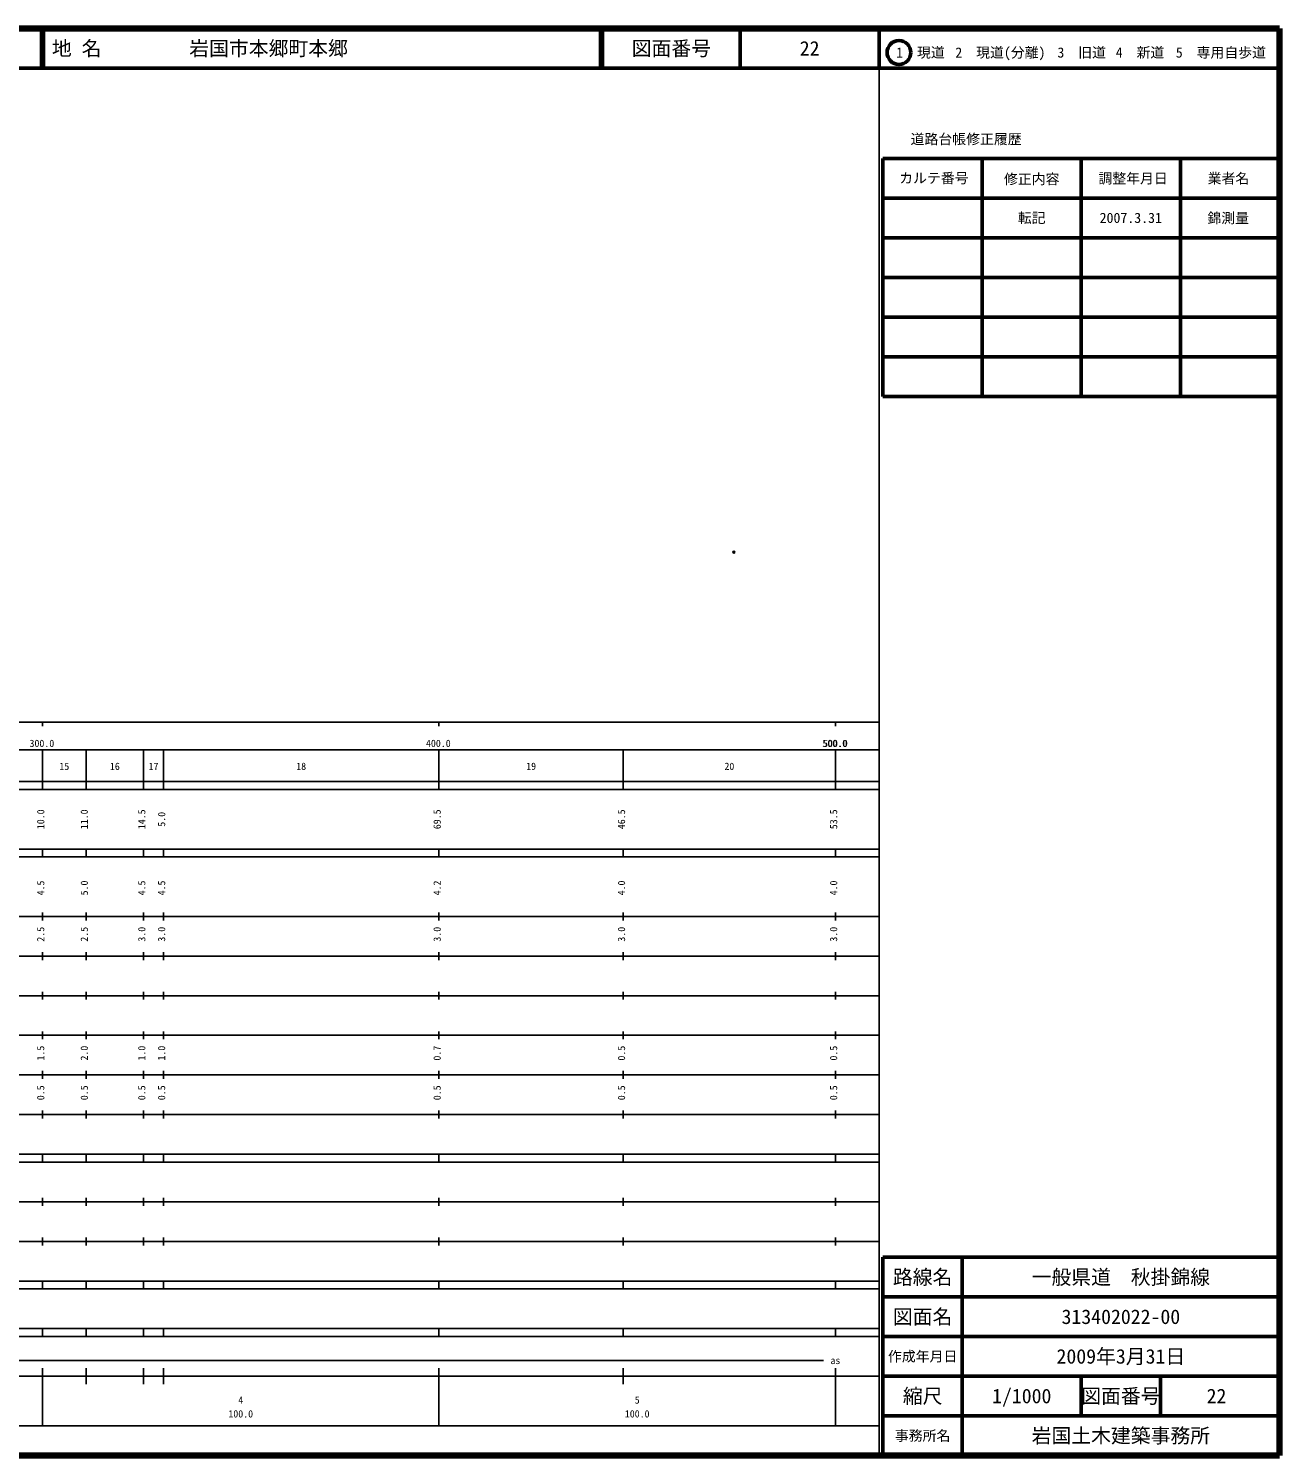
# Model space of a CAD drawing. Units: millimetres on the paper. Extents: x 40 to 680, y 20 to 380.
# Drawn here: x 364.5 to 680, y 20 to 380 of the extents above; entities that cross this region are included whole.
import ezdxf
from ezdxf.enums import TextEntityAlignment as Align

# ---------------------------------------------------------------- set-up
doc = ezdxf.new("R2010")
doc.units = ezdxf.units.MM
doc.header["$PDMODE"] = 32
doc.header["$PDSIZE"] = 0.5
doc.layers.add('M-OTRS', color=6, linetype='Continuous')
doc.layers.add('M-TTL-TXT', color=7, linetype='Continuous')
for name, color, linetype, lineweight in [('M-TTL', 2, 'Continuous', 140), ('M-TTL-BAND', 7, 'Continuous', 25), ('M-TTL-FRAM', 2, 'Continuous', 50), ('M-TTL-LINE', 7, 'Continuous', 50)]:
    doc.layers.add(name, color=color, linetype=linetype, lineweight=lineweight)
doc.styles.add('ＭＳ ゴシック', font='')
doc.styles.get('ＭＳ ゴシック').set_extended_font_data('MS Gothic')

msp = doc.modelspace()

# ---------------------------------------------------------------- linework, layer by layer
at = {"layer": 'M-OTRS'}
msp.add_point((542.41, 247.907), dxfattribs=at)
at = {"layer": 'M-TTL'}
for p, q in [((680, 380), (40, 380)), ((680, 20), (680, 380)), ((40, 20), (680, 20))]:
    msp.add_line(p, q, dxfattribs=at)
at = {"layer": 'M-TTL-BAND'}
for p, q in [((579, 20), (579, 370)), ((40, 205), (579, 205)), ((368, 205), (368, 204)), ((468, 205), (468, 204)), ((568, 205), (568, 204)), ((68, 198), (579, 198)), ((368, 188), (368, 198)), ((379, 188), (379, 198)), ((393.5, 188), (393.5, 198)), ((398.5, 188), (398.5, 198)), ((468, 188), (468, 198)), ((514.5, 188), (514.5, 198)), ((568, 188), (568, 198)), ((40, 190), (579, 190)), ((40, 188), (579, 188)), ((40, 173), (579, 173)), ((368, 171), (368, 173)), ((379, 171), (379, 173)), ((393.5, 171), (393.5, 173)), ((398.5, 171), (398.5, 173)), ((468, 171), (468, 173)), ((514.5, 171), (514.5, 173)), ((568, 171), (568, 173)), ((40, 171), (579, 171)), ((40, 156), (579, 156)), ((368, 155), (368, 157)), ((379, 155), (379, 157)), ((393.5, 155), (393.5, 157)), ((398.5, 155), (398.5, 157)), ((468, 155), (468, 157)), ((514.5, 155), (514.5, 157)), ((568, 155), (568, 157)), ((46, 146), (579, 146)), ((368, 145), (368, 147)), ((379, 145), (379, 147)), ((393.5, 145), (393.5, 147)), ((398.5, 145), (398.5, 147)), ((468, 145), (468, 147)), ((514.5, 145), (514.5, 147)), ((568, 145), (568, 147)), ((368, 135), (368, 137)), ((379, 135), (379, 137)), ((393.5, 135), (393.5, 137)), ((398.5, 135), (398.5, 137)), ((468, 135), (468, 137)), ((514.5, 135), (514.5, 137)), ((568, 135), (568, 137)), ((52, 136), (579, 136)), ((46, 126), (579, 126)), ((368, 125), (368, 127)), ((379, 125), (379, 127)), ((393.5, 125), (393.5, 127)), ((398.5, 125), (398.5, 127)), ((468, 125), (468, 127)), ((514.5, 125), (514.5, 127)), ((568, 125), (568, 127)), ((52, 116), (579, 116)), ((368, 115), (368, 117)), ((379, 115), (379, 117)), ((393.5, 115), (393.5, 117)), ((398.5, 115), (398.5, 117)), ((468, 115), (468, 117)), ((514.5, 115), (514.5, 117)), ((568, 115), (568, 117)), ((46, 106), (579, 106)), ((368, 105), (368, 107)), ((379, 105), (379, 107)), ((393.5, 105), (393.5, 107)), ((398.5, 105), (398.5, 107)), ((468, 105), (468, 107)), ((514.5, 105), (514.5, 107)), ((568, 105), (568, 107)), ((40, 96), (579, 96)), ((40, 94), (579, 94)), ((368, 94), (368, 96)), ((379, 94), (379, 96)), ((393.5, 94), (393.5, 96)), ((398.5, 94), (398.5, 96)), ((468, 94), (468, 96)), ((514.5, 94), (514.5, 96)), ((568, 94), (568, 96)), ((49, 84), (579, 84)), ((368, 83), (368, 85)), ((379, 83), (379, 85)), ((393.5, 83), (393.5, 85)), ((398.5, 83), (398.5, 85)), ((468, 83), (468, 85)), ((514.5, 83), (514.5, 85)), ((568, 83), (568, 85)), ((40, 74), (579, 74)), ((368, 73), (368, 75)), ((379, 73), (379, 75)), ((393.5, 73), (393.5, 75)), ((398.5, 73), (398.5, 75)), ((468, 73), (468, 75)), ((514.5, 73), (514.5, 75)), ((568, 73), (568, 75)), ((40, 64), (579, 64)), ((40, 62), (579, 62)), ((368, 62), (368, 64)), ((379, 62), (379, 64)), ((393.5, 62), (393.5, 64)), ((398.5, 62), (398.5, 64)), ((468, 62), (468, 64)), ((514.5, 62), (514.5, 64)), ((568, 62), (568, 64)), ((40, 52), (579, 52)), ((368, 50), (368, 52)), ((379, 50), (379, 52)), ((393.5, 50), (393.5, 52)), ((398.5, 50), (398.5, 52)), ((468, 50), (468, 52)), ((514.5, 50), (514.5, 52)), ((568, 50), (568, 52)), ((40, 50), (579, 50)), ((71, 44), (565, 44)), ((40, 40), (579, 40)), ((368, 27.5), (368, 42)), ((379, 38), (379, 42)), ((393.5, 38), (393.5, 42)), ((398.5, 38), (398.5, 42)), ((468, 27.5), (468, 42)), ((514.5, 38), (514.5, 42)), ((568, 27.5), (568, 42)), ((68, 27.5), (579, 27.5))]:
    msp.add_line(p, q, dxfattribs=at)
at = {"layer": 'M-TTL-FRAM'}
for p, q in [((580, 347.197), (580, 287.197)), ((580, 347.197), (680, 347.197)), ((580, 287.197), (680, 287.197)), ((680, 70), (580, 70)), ((580, 70), (580, 20))]:
    msp.add_line(p, q, dxfattribs=at)
at = {"layer": 'M-TTL-LINE'}
for p, q in [((367.75, 380), (367.75, 370)), ((368.25, 380), (368.25, 370)), ((508.747, 380), (508.747, 370)), ((509.247, 380), (509.247, 370)), ((543.997, 380), (543.997, 370)), ((579, 380), (579, 370)), ((40, 370), (680, 370)), ((605, 347.197), (605, 287.197)), ((630, 347.197), (630, 287.197)), ((655, 347.197), (655, 287.197)), ((580, 337.197), (680, 337.197)), ((580, 327.197), (680, 327.197)), ((580, 317.197), (680, 317.197)), ((580, 307.197), (680, 307.197)), ((580, 297.197), (680, 297.197)), ((600, 70), (600, 20)), ((680, 60), (580, 60)), ((680, 50), (580, 50)), ((680, 40), (580, 40)), ((630, 40), (630, 30)), ((650, 40), (650, 30)), ((680, 30), (580, 30))]:
    msp.add_line(p, q, dxfattribs=at)
msp.add_circle((584.031, 373.958), 3, dxfattribs=at)

# ---------------------------------------------------------------- texts
at = {"layer": 'M-TTL-BAND', "style": 'ＭＳ ゴシック'}
for s, p in [('300.0', (367.844, 198.195)), ('400.0', (467.844, 198.195)), ('500.0', (567.844, 198.195)), ('500.0', (568, 198.195)), ('15', (373.5, 192.405)), ('16', (386.25, 192.405)), ('17', (396, 192.405)), ('18', (433.25, 192.405)), ('19', (491.25, 192.405)), ('20', (541.25, 192.405)), ('as', (568, 42.5)), ('4', (418, 32.523)), ('5', (518, 32.523)), ('100.0', (418, 29.033)), ('100.0', (518, 29.033))]:
    msp.add_text(s, height=1.833, dxfattribs=at).set_placement(p, align=Align.BOTTOM_CENTER)
for s, p in [('10.0', (369, 180.5)), ('11.0', (380, 180.5)), ('14.5', (394.5, 180.5)), ('5.0', (399.5, 180.5)), ('69.5', (469, 180.5)), ('46.5', (515.5, 180.5)), ('53.5', (569, 180.5)), ('4.5', (369, 163.174)), ('5.0', (380, 163.174)), ('4.5', (394.5, 163.174)), ('4.5', (399.5, 163.174)), ('4.2', (469, 163.174)), ('4.0', (515.5, 163.174)), ('4.0', (569, 163.174)), ('2.5', (369, 151.5)), ('2.5', (380, 151.5)), ('3.0', (394.5, 151.5)), ('3.0', (399.5, 151.5)), ('3.0', (469, 151.5)), ('3.0', (515.5, 151.5)), ('3.0', (569, 151.5)), ('1.5', (369, 121.5)), ('2.0', (380, 121.5)), ('1.0', (394.5, 121.5)), ('1.0', (399.5, 121.5)), ('0.7', (469, 121.5)), ('0.5', (515.5, 121.5)), ('0.5', (569, 121.5)), ('0.5', (369, 111.5)), ('0.5', (380, 111.5)), ('0.5', (394.5, 111.5)), ('0.5', (399.5, 111.5)), ('0.5', (469, 111.5)), ('0.5', (515.5, 111.5)), ('0.5', (569, 111.5))]:
    msp.add_text(s, height=1.833, rotation=90, dxfattribs=at).set_placement(p, align=Align.BOTTOM_CENTER)
at = {"layer": 'M-TTL-TXT', "style": 'ＭＳ ゴシック'}
for s, p in [('地 名', (370.38, 375)), ('岩国市本郷町本郷', (405.024, 375))]:
    msp.add_text(s, height=3.666, dxfattribs=at).set_placement(p, align=Align.MIDDLE_LEFT)
for s, height, p in [('図面番号', 3.666, (526.622, 375)), ('22', 3.666, (561.497, 375)), ('1\u3000現道', 2.566, (589.448, 373.958)), ('2\u3000現道(分離)', 2.566, (609.619, 373.958)), ('3\u3000旧道', 2.566, (630.121, 373.958)), ('4\u3000新道', 2.566, (644.824, 373.958)), ('5\u3000専用自歩道', 2.566, (665.228, 373.958)), ('道路台帳修正履歴', 2.566, (600.968, 352.113)), ('カルテ番号', 2.566, (592.839, 342.277)), ('修正内容', 2.566, (617.509, 342.023)), ('調整年月日', 2.566, (643.089, 342.197)), ('業者名', 2.566, (667.134, 342.197)), ('転記', 2.566, (617.5, 332.245)), ('2007.3.31', 2.566, (642.5, 332.245)), ('錦測量', 2.566, (667.077, 332.189)), ('路線名', 3.666, (590, 65)), ('路線名', 3.666, (590, 65)), ('一般県道\u3000秋掛錦線', 3.666, (640, 65)), ('図面名', 3.666, (590, 55)), ('図面名', 3.666, (590, 55)), ('313402022-00', 3.666, (640, 55)), ('2009年3月31日', 3.666, (640, 45)), ('作成年月日', 2.566, (590, 45)), ('作成年月日', 2.566, (590, 45)), ('縮尺', 3.666, (590, 35)), ('縮尺', 3.666, (590, 35)), ('1/1000', 3.666, (615, 35)), ('図面番号', 3.666, (640, 35)), ('図面番号', 3.666, (640, 35)), ('22', 3.666, (664.125, 35)), ('事務所名', 2.566, (590, 25)), ('事務所名', 2.566, (590, 25)), ('岩国土木建築事務所', 3.666, (640, 25))]:
    msp.add_text(s, height=height, dxfattribs=at).set_placement(p, align=Align.MIDDLE_CENTER)

doc.saveas('drawing.dxf')
